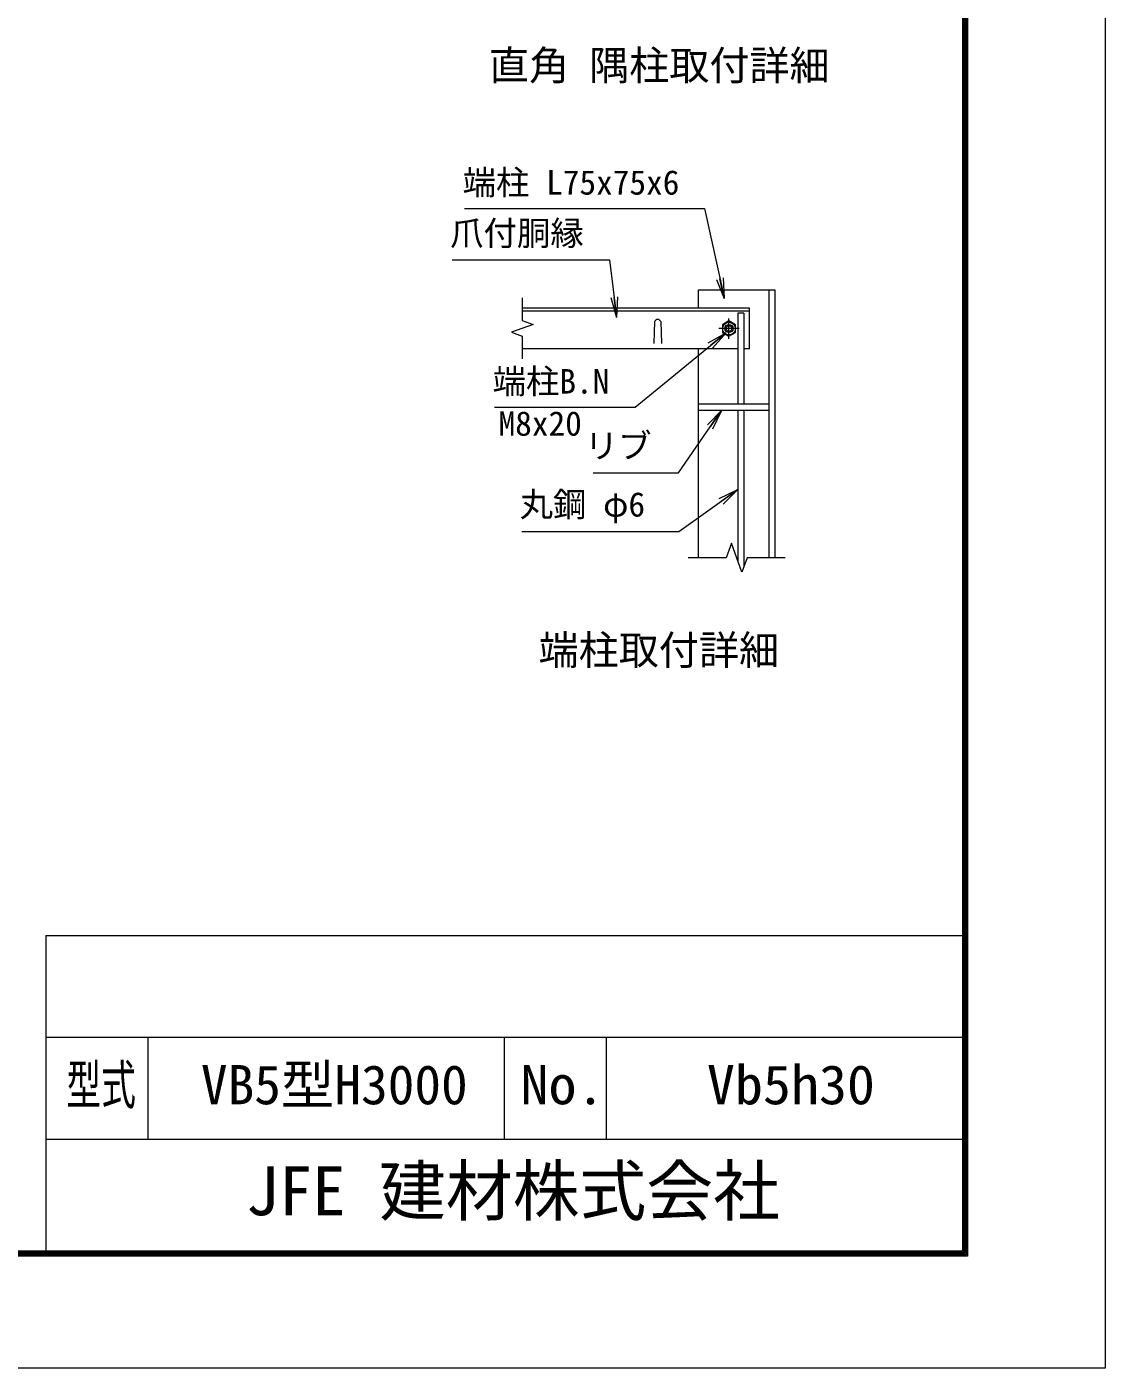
# Model space of a CAD drawing. Units: millimetres, scale not verified. Extents: x -4200 to 4200, y -2970 to 2970.
# Drawn here: x 2083 to 4200, y -2970 to -336 of the extents above; entities that cross this region are included whole.
import ezdxf
from ezdxf.enums import TextEntityAlignment as Align

# ---------------------------------------------------------------- set-up
doc = ezdxf.new("R2010")
doc.units = ezdxf.units.MM
doc.header["$LTSCALE"] = 10
doc.linetypes.add('USER1', pattern=[50.8, 31.75, -6.35, 6.35, -6.35])
for name, color, linetype, lineweight in [('0-0_D-STR1', 1, 'Continuous', 18), ('0-1_D-BMK', 2, 'USER1', 13), ('0-2_D-STR-DIM', 7, 'Continuous', 13), ('0-3_D-STR3', 3, 'Continuous', 13), ('0-6_D-STR-TXT', 7, 'Continuous', 13), ('0-7_0', 7, 'Continuous', 18), ('0-B_D-TTL', 7, 'Continuous', 18)]:
    doc.layers.add(name, color=color, linetype=linetype, lineweight=lineweight)
doc.layers.add('0-8_D-TTL-TXT', color=7, linetype='Continuous')
doc.styles.add('ＭＳ ゴシック', font='')
doc.styles.get('ＭＳ ゴシック').set_extended_font_data('MS Gothic')

# ---------------------------------------------------------------- blocks, each defined once
blk = doc.blocks.new('_Open')
at = {"layer": '0-7_0'}
blk.add_line((-10, 1.667), (0, 0), dxfattribs=at)
blk.add_lwpolyline([(-10, -1.667), (0, 0), (-10, 0)], dxfattribs=at)

msp = doc.modelspace()

# ---------------------------------------------------------------- linework, layer by layer
at = {"layer": '0-0_D-STR1'}
for p, q in [((3401.37, -852.2), (3551.37, -852.2)), ((3401.37, -888.2), (3401.37, -852.2)), ((3539.37, -852.2), (3539.37, -1378.2)), ((3551.37, -852.2), (3551.37, -1378.2)), ((3501.37, -888.2), (3055.37, -888.2)), ((3501.37, -894.2), (3055.37, -894.2)), ((3501.37, -968.2), (3501.37, -888.2)), ((3315.37, -914.45), (3313.87, -957.45)), ((3327.37, -914.45), (3328.87, -957.45)), ((3478.64, -968.2), (3055.37, -968.2)), ((3401.37, -1378.2), (3401.37, -968.2)), ((3501.37, -968.2), (3490.64, -968.2)), ((3401.37, -1076.2), (3539.37, -1076.2)), ((3401.37, -1088.2), (3539.37, -1088.2))]:
    msp.add_line(p, q, dxfattribs=at)
msp.add_arc((3321.37, -916.95), 6.5, 22.61986, 157.38014, dxfattribs=at)
at = {"layer": '0-1_D-BMK'}
for p, q in [((3461.37, -948.2), (3461.37, -908.2)), ((3481.37, -928.2), (3441.37, -928.2))]:
    msp.add_line(p, q, dxfattribs=at)
at = {"layer": '0-2_D-STR-DIM'}
for p, q in [((3055.37, -867.94), (3055.37, -912.54)), ((3076.52, -920.24), (3034.23, -935.63)), ((3055.37, -912.54), (3076.52, -920.24)), ((3034.23, -935.63), (3055.37, -943.33)), ((3055.37, -943.33), (3055.37, -987.94)), ((3466.11, -1350.01), (3455.85, -1378.2)), ((3486.63, -1406.39), (3466.11, -1350.01)), ((3455.85, -1378.2), (3381.37, -1378.2)), ((3496.89, -1378.2), (3486.63, -1406.39)), ((3571.37, -1378.2), (3496.89, -1378.2))]:
    msp.add_line(p, q, dxfattribs=at)
at = {"layer": '0-3_D-STR3'}
for p, q in [((3461.37, -913.19), (3448.37, -920.69)), ((3448.37, -920.69), (3448.37, -935.7)), ((3474.37, -920.69), (3461.37, -913.19)), ((3474.37, -935.7), (3474.37, -920.69)), ((3490.64, -898.2), (3478.64, -898.2)), ((3478.64, -898.2), (3478.64, -1076.2)), ((3490.64, -898.2), (3490.64, -1076.2)), ((3448.37, -935.7), (3461.37, -943.21)), ((3461.37, -943.21), (3474.37, -935.7)), ((3478.64, -1088.2), (3478.64, -1384.42)), ((3490.64, -1088.2), (3490.64, -1395.38))]:
    msp.add_line(p, q, dxfattribs=at)
for radius in [12.5, 8, 5.6]:
    msp.add_circle((3461.37, -928.2), radius, dxfattribs=at)
at = {"layer": '0-6_D-STR-TXT'}
for points in [[(2942.16, -692.25), (3413.14, -692.25), (3451.7, -867.39)], [(2917.84, -793.41), (3226.89, -793.41), (3240.33, -904.47)], [(3000.98, -1082.88), (3277.28, -1082.88), (3454.17, -937.64)], [(3194.36, -1211.36), (3362.04, -1211.36), (3445.97, -1089.84)], [(3054.57, -1326.88), (3362.6, -1326.88), (3477.01, -1245.69)]]:
    msp.add_lwpolyline(points, dxfattribs=at)
at = {"layer": '0-B_D-TTL'}
for p, q in [((2120, -2120), (2120, -2740)), ((2120, -2120), (3920, -2120)), ((2120, -2320), (3920, -2320)), ((2320, -2320), (2320, -2520)), ((3020, -2320), (3020, -2520)), ((3220, -2320), (3220, -2520)), ((2120, -2520), (3920, -2520))]:
    msp.add_line(p, q, dxfattribs=at)
at = {"layer": '0-B_D-TTL', "color": 2}
msp.add_lwpolyline([(-4200, 2970), (4200, 2970), (4200, -2970), (-4200, -2970)], close=True, dxfattribs=at)
at = {"layer": '0-B_D-TTL'}
for points in [[(-3930, 2750), (3930, 2750), (3930, -2750), (-3930, -2750)], [(-3927.5, 2747.5), (3927.5, 2747.5), (3927.5, -2747.5), (-3927.5, -2747.5)], [(-3925, 2745), (3925, 2745), (3925, -2745), (-3925, -2745)], [(-3922.5, 2742.5), (3922.5, 2742.5), (3922.5, -2742.5), (-3922.5, -2742.5)], [(-3920, 2740), (3920, 2740), (3920, -2740), (-3920, -2740)]]:
    msp.add_lwpolyline(points, close=True, dxfattribs=at)

# ---------------------------------------------------------------- block references
at = {"layer": '0-6_D-STR-TXT', "xscale": 4, "yscale": 4}
for p, rotation in [((3452.13, -869.35), 282.41679), ((3240.57, -906.46), 276.90146), ((3455.72, -936.37), 39.38905), ((3447.11, -1088.2), 55.36729), ((3478.64, -1244.54), 35.3607)]:
    msp.add_blockref('_Open', p, dxfattribs=dict(at, rotation=rotation))

# ---------------------------------------------------------------- texts
at = {"layer": '0-6_D-STR-TXT', "style": 'ＭＳ ゴシック'}
for s, p in [('端柱 L75x75x6', (2938.35, -679.66)), ('爪付胴縁', (2913.78, -779.43)), ('端柱B.N', (2997.17, -1070.29)), ('M8x20', (3008.88, -1153.11)), ('リブ', (3178.12, -1197)), ('丸鋼 φ6', (3050.26, -1312.01))]:
    msp.add_text(s, height=48.09, dxfattribs=at).set_placement(p, align=Align.BOTTOM_LEFT)
at = {"layer": '0-8_D-TTL-TXT', "style": 'ＭＳ ゴシック'}
for s, height, p in [('直角 隅柱取付詳細', 57.7, (2990.02, -457.53)), ('端柱取付詳細', 57.7, (3087.49, -1605.78)), ('VB5型H3000', 76.98, (2424.4, -2474.8)), ('JFE 建材株式会社', 96.19, (2512.38, -2698.5))]:
    msp.add_text(s, height=height, dxfattribs=at).set_placement(p, align=Align.BOTTOM_LEFT)
for s, width, p in [('型式', 0.65, (2160.27, -2474.8)), ('No.', 1.05, (3052, -2474.8)), ('Vb5h30', 1.05, (3418, -2474.8))]:
    msp.add_text(s, height=76.98, dxfattribs=dict(at, width=width)).set_placement(p, align=Align.BOTTOM_LEFT)

doc.saveas('drawing.dxf')
